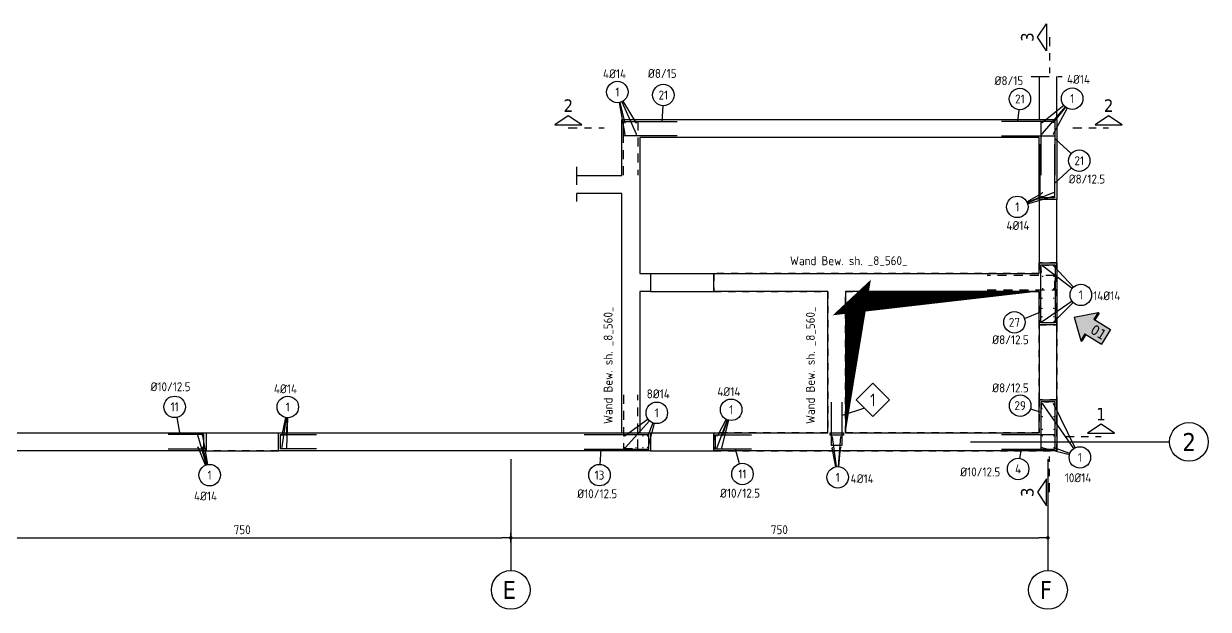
# Model space of a CAD drawing. Extents: x -4 to 83.9, y -5.7 to 50.5.
# Drawn here: x 23.54 to 40.08, y 17.81 to 25.99 of the extents above; entities that cross this region are included whole.
import ezdxf
from ezdxf.enums import TextEntityAlignment as Align

# ---------------------------------------------------------------- set-up
doc = ezdxf.new("R2010")
doc.units = 0
doc.header["$LTSCALE"] = 0.5
for name, pattern in [('AUSGEZOGEN', [1000.01, 1000, 0.01]), ('DASHDOTSMALL', [1.05, 0.5, -0.25, 0.05, -0.25]), ('DOT', [0.175, 0.05, -0.125]), ('GESTRICHELT', [0.75, 0.5, -0.25]), ('HIDDEN', [0.375, 0.25, -0.125]), ('STRICHPUNKT2', [0.55, 0.25, -0.125, 0.05, -0.125])]:
    doc.linetypes.add(name, pattern=pattern)
for name, color, linetype in [('2.OG', 7, 'Continuous'), ('ACHSEN', 7, 'Continuous'), ('AFU', 7, 'Continuous'), ('BETON', 7, 'Continuous'), ('Brüstung 1.UG', 7, 'Continuous'), ('grau_dunkel', 7, 'Continuous'), ('grau_hell', 7, 'Continuous'), ('HBT', 7, 'Continuous'), ('HILFE', 7, 'Continuous'), ('index', 7, 'Continuous'), ('MASSE', 7, 'Continuous'), ('OBJEKT', 7, 'Continuous'), ('RND', 7, 'Continuous'), ('RND-1', 7, 'Continuous'), ('SCHNITTE', 7, 'Continuous'), ('SFP_Achsen', 7, 'Continuous'), ('TEXT', 7, 'Continuous')]:
    doc.layers.add(name, color=color, linetype=linetype)
doc.styles.add('helv', font='tahoma.ttf')
doc.styles.add('txt', font='isocp.shx')
doc.linetypes.add('AFU_50K', pattern='A,0.15,["/",Standard,S=0.2,R=0,X=-0.01,Y=-0.1],0.07,["/",Standard,S=0.2,R=0,X=-0.01,Y=-0.1],0.15', length=0.37)
doc.dimstyles.new('DOT_I', dxfattribs={"dimscale": 0.5, "dimtxt": 0.25, "dimasz": 0.25, "dimexe": 0.1, "dimexo": 0.3, "dimgap": 0.1, "dimtad": 1, "dimdec": 3, "dimzin": 3, "dimtxsty": 'txt', "dimblk": 'DOT', "dimblk1": 'DOT', "dimblk2": 'DOT', "dimsah": 1, "dimcen": 0.1, "dimse1": 1, "dimse2": 1, "dimazin": 0, "dimtfac": 1, "dimtdec": 4, "dimtix": 1, "dimtmove": 2, "dimatfit": 3, "dimfxl": 0, "dimtvp": 1, "dimtolj": 1, "dimtzin": 0, "dimarcsym": 0})

# ---------------------------------------------------------------- blocks, each defined once
blk = doc.blocks.new('SCHN-2')
at = {"layer": 'SCHNITTE', "color": 6, "linetype": 'Continuous'}
blk.add_lwpolyline([(0.378, 0.088), (0, 0.34), (-0.378, 0.088)], close=True, dxfattribs=at)
at = {"layer": 'SCHNITTE', "color": 1, "linetype": 'DASHDOTSMALL', "style": 'helv'}
blk.add_attdef('SCHN-2', text='', height=0.35, dxfattribs=at).set_placement((0, 0.45), align=Align.CENTER)
blk = doc.blocks.new('RND_HIN')
at = {"layer": 'RND', "color": 7, "linetype": 'Continuous'}
blk.add_circle((0, 0), 0.3, dxfattribs=at)
at = {"layer": 'RND', "color": 7, "linetype": 'Continuous', "style": 'txt'}
blk.add_attdef('POSI', text='', height=0.25, dxfattribs=at).set_placement((0, 0), align=Align.MIDDLE)
blk = doc.blocks.new('DOT')
at = {"layer": 'MASSE', "color": 7, "linetype": 'Continuous'}
for p, q in [((0, 0), (-1, 0)), ((0, 0.54), (0, -0.54))]:
    blk.add_line(p, q, dxfattribs=at)
at = {"layer": 'MASSE', "color": 7, "linetype": 'Continuous', "const_width": 0.2}
blk.add_lwpolyline([(-0.1, 0, 1), (0.1, 0, 1)], format="xyb", close=True, dxfattribs=at)
blk = doc.blocks.new('*D38')
at = {"layer": 'Defpoints', "color": 0, "linetype": 'AUSGEZOGEN', "transparency": 16777216}
for p in [(22.84, 18.809), (30.34, 18.809), (30.34, 18.809)]:
    blk.add_point(p, dxfattribs=at)
at = {"layer": 'MASSE', "color": 0, "linetype": 'AUSGEZOGEN', "lineweight": -2, "transparency": 16777216}
blk.add_line((22.965, 18.809), (30.215, 18.809), dxfattribs=at)
at = {"layer": 'MASSE', "color": 0, "linetype": 'AUSGEZOGEN', "lineweight": -2, "transparency": 16777216, "xscale": 0.125, "yscale": 0.125, "zscale": 0.125, "rotation": 180}
blk.add_blockref('DOT', (22.84, 18.809), dxfattribs=at)
at = {"layer": 'MASSE', "color": 0, "linetype": 'AUSGEZOGEN', "lineweight": -2, "transparency": 16777216, "xscale": 0.125, "yscale": 0.125, "zscale": 0.125}
blk.add_blockref('DOT', (30.34, 18.809), dxfattribs=at)
at = {"layer": 'MASSE', "color": 0, "linetype": 'AUSGEZOGEN', "transparency": 16777216, "insert": (26.59, 18.922), "char_height": 0.125, "attachment_point": 5, "style": 'txt'}
blk.add_mtext('\\A1;750', dxfattribs=at)
blk = doc.blocks.new('*D39')
at = {"layer": 'Defpoints', "color": 0, "linetype": 'AUSGEZOGEN', "transparency": 16777216}
for p in [(30.34, 18.809), (37.84, 18.809), (37.84, 18.809)]:
    blk.add_point(p, dxfattribs=at)
at = {"layer": 'MASSE', "color": 0, "linetype": 'AUSGEZOGEN', "lineweight": -2, "transparency": 16777216}
blk.add_line((30.465, 18.809), (37.715, 18.809), dxfattribs=at)
at = {"layer": 'MASSE', "color": 0, "linetype": 'AUSGEZOGEN', "lineweight": -2, "transparency": 16777216, "xscale": 0.125, "yscale": 0.125, "zscale": 0.125, "rotation": 180}
blk.add_blockref('DOT', (30.34, 18.809), dxfattribs=at)
at = {"layer": 'MASSE', "color": 0, "linetype": 'AUSGEZOGEN', "lineweight": -2, "transparency": 16777216, "xscale": 0.125, "yscale": 0.125, "zscale": 0.125}
blk.add_blockref('DOT', (37.84, 18.809), dxfattribs=at)
at = {"layer": 'MASSE', "color": 0, "linetype": 'AUSGEZOGEN', "transparency": 16777216, "insert": (34.09, 18.922), "char_height": 0.125, "attachment_point": 5, "style": 'txt'}
blk.add_mtext('\\A1;750', dxfattribs=at)
blk = doc.blocks.new('hin_ind5')
at = {"layer": 'grau_hell', "linetype": 'AUSGEZOGEN'}
h = blk.add_hatch(color=9, dxfattribs=at)
h.dxf.hatch_style = 2
h.paths.add_polyline_path([(0, 0), (0.619, -0.577), (0.619, -0.3), (1.306, -0.3), (1.306, 0.3), (0.619, 0.3), (0.619, 0.577)])
h.paths.add_polyline_path([(0.34, -0.274), (1.311, -0.274), (1.311, 0.274), (0.34, 0.274)], flags=9)
at = {"layer": 'OBJEKT', "linetype": 'AUSGEZOGEN'}
for points in [[(0.619, 0.3), (0.66, 0.3), (0.66, 0.577), (0.619, 0.577)], [(0.619, -0.577), (0.66, -0.577), (0.66, -0.3), (0.619, -0.3)]]:
    blk.add_hatch(color=1, dxfattribs=at).paths.add_polyline_path(points)
at = {"layer": 'OBJEKT', "color": 1, "linetype": 'AUSGEZOGEN'}
for p, q in [((0, 0), (0.619, 0.577)), ((0.619, 0.577), (0.619, 0.3)), ((0.619, 0.577), (0.66, 0.577)), ((0.66, 0.577), (0.66, 0.3)), ((0, 0), (0.619, -0.577)), ((0.619, 0.3), (1.306, 0.3)), ((1.306, 0.3), (1.306, -0.3)), ((0.619, -0.3), (0.619, -0.577)), ((0.619, -0.3), (1.306, -0.3)), ((0.66, -0.3), (0.66, -0.577))]:
    blk.add_line(p, q, dxfattribs=at)
at = {"layer": 'OBJEKT', "color": 7, "linetype": 'AUSGEZOGEN'}
blk.add_line((0.619, -0.577), (0.66, -0.577), dxfattribs=at)
at = {"layer": 'index', "color": 1, "linetype": 'Continuous', "style": 'helv'}
blk.add_attdef('INDEX', text='', height=0.35, rotation=360, dxfattribs=at).set_placement((1.259, 0), align=Align.MIDDLE_RIGHT)

msp = doc.modelspace()

# ---------------------------------------------------------------- linework, layer by layer
at = {"layer": '2.OG', "color": 7, "linetype": 'DOT', "lineweight": -2}
for p, q in [((31.8905, 23.8683), (31.8905, 24.6483)), ((31.8905, 24.6483), (37.9655, 24.6483)), ((37.9655, 24.6483), (37.9655, 23.533)), ((37.7155, 24.3983), (32.1405, 24.3983)), ((32.1405, 24.3983), (32.1405, 22.4983)), ((37.7155, 23.533), (37.7155, 24.3983)), ((31.2588, 23.8683), (31.8905, 23.8683)), ((31.8905, 23.6183), (31.2588, 23.6183)), ((31.8905, 20.2733), (31.8905, 23.6183)), ((37.9655, 23.533), (37.7155, 23.533)), ((32.1405, 22.4983), (32.2905, 22.4983)), ((32.2905, 22.4983), (32.2905, 22.2483)), ((33.1755, 22.4983), (33.1755, 22.2483)), ((37.7155, 22.4983), (33.1755, 22.4983)), ((37.9655, 22.648), (37.7155, 22.648)), ((37.7155, 22.648), (37.7155, 22.4983)), ((37.9655, 21.7833), (37.9655, 22.648)), ((32.2905, 22.2483), (32.1405, 22.2483)), ((32.1405, 22.2483), (32.1405, 20.2733)), ((33.1755, 22.2483), (34.7655, 22.2483)), ((34.7655, 22.2483), (34.7655, 20.2733)), ((35.0155, 20.2733), (35.0155, 22.2483)), ((35.0155, 22.2483), (37.7155, 22.2483)), ((37.7155, 22.2483), (37.7155, 21.7833)), ((37.7155, 21.7833), (37.9655, 21.7833)), ((37.9655, 20.7333), (37.7155, 20.7333)), ((37.7155, 20.7333), (37.7155, 20.2733)), ((37.9655, 20.0233), (37.9655, 20.7333)), ((21.0155, 20.2733), (31.8905, 20.2733)), ((32.1405, 20.2733), (32.2905, 20.2733)), ((32.2905, 20.2733), (32.2905, 20.0233)), ((34.7655, 20.2733), (33.1755, 20.2733)), ((33.1755, 20.2733), (33.1755, 20.0233)), ((37.7155, 20.2733), (35.0155, 20.2733)), ((32.2905, 20.0233), (16.7105, 20.0233)), ((33.1755, 20.0233), (37.9655, 20.0233))]:
    msp.add_line(p, q, dxfattribs=at)
at = {"layer": 'ACHSEN', "color": 140, "linetype": 'AUSGEZOGEN'}
for p, q in [((36.7566, 20.1483), (39.5384, 20.1483)), ((30.3405, 19.9082), (30.3405, 18.3513)), ((37.8405, 19.9082), (37.8405, 18.3513))]:
    msp.add_line(p, q, dxfattribs=at)
at = {"layer": 'AFU', "color": 8, "linetype": 'AFU_50K'}
msp.add_line((31.8905, 20.2733), (32.1405, 20.2733), dxfattribs=at)
at = {"layer": 'BETON', "color": 6, "linetype": 'AUSGEZOGEN', "lineweight": -2}
for p, q in [((31.8905, 23.8683), (31.8905, 24.6483)), ((31.8905, 24.6483), (37.9655, 24.6483)), ((37.9655, 24.6483), (37.9655, 23.533)), ((37.7155, 24.3983), (32.1405, 24.3983)), ((32.1405, 24.3983), (32.1405, 22.4983)), ((37.7155, 23.533), (37.7155, 24.3983)), ((31.2588, 23.8683), (31.8905, 23.8683)), ((31.8905, 23.6183), (31.2588, 23.6183)), ((31.8905, 20.2733), (31.8905, 23.6183)), ((37.9655, 23.533), (37.7155, 23.533)), ((32.1405, 22.4983), (32.2905, 22.4983)), ((32.2905, 22.4983), (32.2905, 22.2483)), ((33.1755, 22.4983), (37.7155, 22.4983)), ((33.1755, 22.2483), (33.1755, 22.4983)), ((37.7155, 22.4983), (37.7155, 22.648)), ((37.7155, 22.648), (37.9655, 22.648)), ((37.9655, 22.648), (37.9655, 21.7833)), ((32.2905, 22.2483), (32.1405, 22.2483)), ((32.1405, 22.2483), (32.1405, 20.2733)), ((34.7655, 22.2483), (33.1755, 22.2483)), ((34.7655, 20.2733), (34.7655, 22.2483)), ((37.7155, 22.2483), (35.0155, 22.2483)), ((35.0155, 22.2483), (35.0155, 20.2733)), ((37.7155, 21.7833), (37.7155, 22.2483)), ((37.9655, 21.7833), (37.7155, 21.7833)), ((37.7155, 20.2733), (37.7155, 20.7333)), ((37.7155, 20.7333), (37.9655, 20.7333)), ((37.9655, 20.7333), (37.9655, 20.0233)), ((21.0155, 20.2733), (26.0855, 20.2733)), ((26.0855, 20.2733), (26.0855, 20.0233)), ((27.0955, 20.2733), (31.8905, 20.2733)), ((27.0955, 20.0233), (27.0955, 20.2733)), ((32.1405, 20.2733), (32.2905, 20.2733)), ((32.2905, 20.2733), (32.2905, 20.0233)), ((33.1755, 20.0233), (33.1755, 20.2733)), ((33.1755, 20.2733), (34.7655, 20.2733)), ((35.0155, 20.2733), (37.7155, 20.2733)), ((26.0855, 20.0233), (16.8355, 20.0233)), ((32.2905, 20.0233), (27.0955, 20.0233)), ((37.9655, 20.0233), (33.1755, 20.0233))]:
    msp.add_line(p, q, dxfattribs=at)
at = {"layer": 'Brüstung 1.UG', "color": 102, "linetype": 'DOT'}
for p, q in [((37.7155, 20.7333), (37.7155, 21.7833)), ((37.9655, 21.7833), (37.9655, 20.7333))]:
    msp.add_line(p, q, dxfattribs=at)
at = {"layer": 'grau_dunkel', "color": 21}
msp.add_lwpolyline([(37.7155, 22.2483, 0, 0.31, 0), (35.0244, 22.0936, 0, 0, 0), (35.1759, 22.2352, 0.3221, 0, 0), (35.0155, 20.2733, 0, 0, 0)], format="xyseb", dxfattribs=at)
at = {"layer": 'HBT', "color": 1, "linetype": 'Continuous'}
msp.add_lwpolyline([(35.163, 20.7355), (35.3963, 20.9689), (35.6297, 20.7355), (35.3963, 20.5022)], close=True, dxfattribs=at)
at = {"layer": 'HBT', "color": 1, "linetype": 'AUSGEZOGEN'}
msp.add_lwpolyline([(34.8135, 20.7033), (34.8135, 20.2733), (34.8135, 20.1033), (34.9675, 20.1033), (34.9675, 20.2733), (34.9675, 20.7033)], dxfattribs=at)
at = {"layer": 'HBT', "color": 102, "linetype": 'AUSGEZOGEN'}
msp.add_lwpolyline([(34.7975, 20.2733), (34.9835, 20.2733), (34.9835, 20.2433), (34.7975, 20.2433)], close=True, dxfattribs=at)
at = {"layer": 'HILFE', "color": 102, "linetype": 'GESTRICHELT'}
for p, q in [((37.6052, 25.2494), (38.0379, 25.2494)), ((31.2588, 23.9889), (31.2588, 23.5033))]:
    msp.add_line(p, q, dxfattribs=at)
at = {"layer": 'HILFE', "color": 102, "linetype": 'AUSGEZOGEN'}
msp.add_line((35.2796, 20.6188), (34.9675, 20.5156), dxfattribs=at)
at = {"layer": 'OBJEKT', "color": 7, "linetype": 'AUSGEZOGEN'}
for p, q in [((37.7155, 25.2494), (37.7155, 24.6483)), ((37.9655, 24.6483), (37.9655, 25.2494)), ((37.7155, 23.533), (37.7155, 22.648)), ((37.9655, 22.648), (37.9655, 23.533)), ((32.2905, 22.4983), (33.1755, 22.4983)), ((32.2905, 22.2483), (33.1755, 22.2483)), ((37.7155, 21.7833), (37.7155, 20.7333)), ((37.9655, 20.7333), (37.9655, 21.7833)), ((26.0855, 20.2733), (27.0955, 20.2733)), ((32.2905, 20.2733), (33.1755, 20.2733)), ((26.0855, 20.0233), (27.0955, 20.0233)), ((32.2905, 20.0233), (33.1755, 20.0233))]:
    msp.add_line(p, q, dxfattribs=at)
at = {"layer": 'RND', "color": 102, "linetype": 'AUSGEZOGEN'}
for p, q in [((31.8544, 24.8863), (31.9329, 24.4388)), ((31.8636, 24.8882), (31.9329, 24.6002)), ((31.89, 24.8972), (32.0916, 24.4488)), ((31.9062, 24.9058), (32.0916, 24.6002)), ((32.4617, 24.8418), (32.4494, 24.6233)), ((38.0619, 24.8473), (37.7603, 24.604)), ((38.0811, 24.8275), (37.7603, 24.4526)), ((38.0848, 24.8245), (37.9159, 24.614)), ((37.4331, 24.7875), (37.4157, 24.6233)), ((38.1076, 24.8093), (37.9159, 24.4526)), ((38.166, 24.1753), (37.9404, 24.379)), ((38.167, 23.9731), (37.9332, 23.7575)), ((37.5437, 23.5027), (37.7603, 23.6224)), ((37.5504, 23.4892), (37.7603, 23.579)), ((37.5517, 23.4861), (37.9159, 23.6324)), ((37.5563, 23.4727), (37.9159, 23.579)), ((38.1799, 22.2912), (37.7667, 22.6033)), ((38.197, 22.3102), (37.9223, 22.6033)), ((38.1764, 22.1152), (37.7583, 21.8247)), ((38.1934, 22.0949), (37.9223, 21.8247)), ((37.5116, 21.8735), (37.7405, 21.9646)), ((38.2005, 20.0547), (37.7652, 20.6823)), ((38.2201, 20.0663), (37.919, 20.6823)), ((37.5952, 20.6084), (37.7405, 20.5611)), ((25.6753, 20.4902), (25.7203, 20.2536)), ((27.1964, 20.4888), (27.1456, 20.2432)), ((27.2052, 20.4873), (27.1456, 20.0777)), ((27.2187, 20.4859), (27.2055, 20.2382)), ((27.2225, 20.4858), (27.2105, 20.0677)), ((32.2575, 20.4653), (31.9386, 20.2322)), ((32.2781, 20.4425), (31.9386, 20.0667)), ((32.3246, 20.4138), (32.2546, 20.2322)), ((32.3416, 20.4084), (32.2546, 20.0667)), ((33.3637, 20.4566), (33.2152, 20.0667)), ((33.3472, 20.464), (33.2252, 20.2322)), ((33.3795, 20.4516), (33.2802, 20.0667)), ((33.3677, 20.4551), (33.2902, 20.2322)), ((26.0926, 19.8277), (25.9698, 20.2432)), ((26.1097, 19.8317), (26.0397, 20.2382)), ((34.8863, 19.8023), (34.8344, 20.2175)), ((34.9165, 19.803), (34.9492, 20.2225)), ((26.078, 19.8226), (25.9748, 20.0727)), ((26.0994, 19.8296), (26.0397, 20.0727)), ((31.5876, 19.834), (31.6002, 20.0483)), ((33.5345, 19.8436), (33.4777, 20.0483)), ((34.8776, 19.801), (34.8294, 20.0617)), ((34.9191, 19.8028), (34.9442, 20.0667)), ((37.4488, 19.9185), (37.4705, 20.0483)), ((38.1406, 19.9685), (37.7552, 20.0667)), ((38.1457, 19.9846), (37.929, 20.0667))]:
    msp.add_line(p, q, dxfattribs=at)
at = {"layer": 'RND', "color": 7, "linetype": 'HIDDEN'}
for points in [[(31.9155, 23.8733), (31.9155, 24.6233), (32.1155, 24.6233), (32.1155, 23.8733)], [(36.9937, 22.273), (37.9375, 22.273), (37.9375, 22.473), (36.9937, 22.473)], [(31.9155, 20.8054), (31.9155, 20.0554), (32.1155, 20.0554), (32.1155, 20.8054)]]:
    msp.add_lwpolyline(points, dxfattribs=at)
at = {"layer": 'RND', "color": 7, "linetype": 'AUSGEZOGEN', "const_width": 0.01}
for points in [[(31.9329, 24.6002, 1), (31.9329, 24.6102, 1)], [(32.0916, 24.6002, 1), (32.0916, 24.6102, 1)], [(37.7603, 24.604, 1), (37.7603, 24.614, 1)], [(37.9159, 24.604, 1), (37.9159, 24.614, 1)], [(31.9329, 24.4388, 1), (31.9329, 24.4488, 1)], [(32.0916, 24.4388, 1), (32.0916, 24.4488, 1)], [(37.7603, 24.4426, 1), (37.7603, 24.4526, 1)], [(37.9159, 24.4426, 1), (37.9159, 24.4526, 1)], [(37.7603, 23.6224, 1), (37.7603, 23.6324, 1)], [(37.7603, 23.569, 1), (37.7603, 23.579, 1)], [(37.9159, 23.6224, 1), (37.9159, 23.6324, 1)], [(37.9159, 23.569, 1), (37.9159, 23.579, 1)], [(37.7667, 22.5983, 1), (37.7667, 22.6083, 1)], [(37.9223, 22.5983, 1), (37.9223, 22.6083, 1)], [(37.7667, 22.455, 1), (37.7667, 22.465, 1)], [(37.9223, 22.455, 1), (37.9223, 22.465, 1)], [(37.7583, 22.1502, 1), (37.7583, 22.1602, 1)], [(37.7667, 22.2843, 1), (37.7667, 22.2943, 1)], [(37.9223, 22.2843, 1), (37.9223, 22.2943, 1)], [(37.9223, 22.1502, 1), (37.9223, 22.1602, 1)], [(37.7583, 22.0069, 1), (37.7583, 22.0169, 1)], [(37.9223, 22.0069, 1), (37.9223, 22.0169, 1)], [(37.7583, 21.8897, 1), (37.7583, 21.8997, 1)], [(37.7583, 21.8197, 1), (37.7583, 21.8297, 1)], [(37.9223, 21.8897, 1), (37.9223, 21.8997, 1)], [(37.9223, 21.8197, 1), (37.9223, 21.8297, 1)], [(37.7552, 20.6823, 1), (37.7652, 20.6823, 1)], [(37.919, 20.6823, 1), (37.929, 20.6823, 1)], [(37.7552, 20.5014, 1), (37.7652, 20.5014, 1)], [(37.919, 20.5014, 1), (37.929, 20.5014, 1)], [(25.9648, 20.2382, 1), (25.9748, 20.2382, 1)], [(26.0297, 20.2382, 1), (26.0397, 20.2382, 1)], [(27.1406, 20.2382, 1), (27.1506, 20.2382, 1)], [(27.2055, 20.2382, 1), (27.2155, 20.2382, 1)], [(31.9286, 20.2322, 1), (31.9386, 20.2322, 1)], [(32.0843, 20.2322, 1), (32.0943, 20.2322, 1)], [(32.1797, 20.2322, 1), (32.1897, 20.2322, 1)], [(32.2446, 20.2322, 1), (32.2546, 20.2322, 1)], [(33.2152, 20.2322, 1), (33.2252, 20.2322, 1)], [(33.2802, 20.2322, 1), (33.2902, 20.2322, 1)], [(34.8244, 20.2175, 1), (34.8344, 20.2175, 1)], [(34.9442, 20.2175, 1), (34.9542, 20.2175, 1)], [(37.7552, 20.3223, 1), (37.7652, 20.3223, 1)], [(37.7552, 20.2322, 1), (37.7652, 20.2322, 1)], [(37.919, 20.3223, 1), (37.929, 20.3223, 1)], [(37.919, 20.2322, 1), (37.929, 20.2322, 1)], [(25.9648, 20.0727, 1), (25.9748, 20.0727, 1)], [(26.0297, 20.0727, 1), (26.0397, 20.0727, 1)], [(27.1406, 20.0727, 1), (27.1506, 20.0727, 1)], [(27.2055, 20.0727, 1), (27.2155, 20.0727, 1)], [(31.9286, 20.0667, 1), (31.9386, 20.0667, 1)], [(32.0843, 20.0667, 1), (32.0943, 20.0667, 1)], [(32.1797, 20.0667, 1), (32.1897, 20.0667, 1)], [(32.2446, 20.0667, 1), (32.2546, 20.0667, 1)], [(33.2152, 20.0667, 1), (33.2252, 20.0667, 1)], [(33.2802, 20.0667, 1), (33.2902, 20.0667, 1)], [(34.8244, 20.0667, 1), (34.8344, 20.0667, 1)], [(34.9442, 20.0667, 1), (34.9542, 20.0667, 1)], [(37.7552, 20.0667, 1), (37.7652, 20.0667, 1)], [(37.919, 20.0667, 1), (37.929, 20.0667, 1)]]:
    msp.add_lwpolyline(points, format="xyb", close=True, dxfattribs=at)
at = {"layer": 'RND', "color": 1, "linetype": 'AUSGEZOGEN'}
msp.add_lwpolyline([(37.75, 22.5135), (37.7405, 22.623), (37.9405, 22.623), (37.9405, 21.813), (37.7405, 21.813), (37.7405, 22.623), (37.85, 22.6135)], dxfattribs=at)
at = {"layer": 'RND-1', "color": 1, "linetype": 'AUSGEZOGEN'}
for points in [[(32.6655, 24.4233), (31.9155, 24.4233), (31.9155, 24.6233), (32.6655, 24.6233)], [(37.1905, 24.4233), (37.9405, 24.4233), (37.9405, 24.6233), (37.1905, 24.6233)], [(37.9404, 23.8733), (37.9404, 24.6233), (37.7404, 24.6233), (37.7404, 23.8733)], [(37.9332, 24.308), (37.9332, 23.558), (37.7332, 23.558), (37.7332, 24.308)], [(37.85, 20.6987), (37.7405, 20.7083), (37.7405, 20.0483), (37.9405, 20.0483), (37.9405, 20.7083), (37.7405, 20.7083), (37.75, 20.5987)], [(25.5547, 20.0536), (26.0547, 20.0536), (26.0547, 20.2536), (25.5547, 20.2536)], [(27.6262, 20.0536), (27.1262, 20.0536), (27.1262, 20.2536), (27.6262, 20.2536)], [(31.3655, 20.0483), (32.2655, 20.0483), (32.2655, 20.2483), (31.3655, 20.2483)], [(33.7005, 20.0483), (33.2005, 20.0483), (33.2005, 20.2483), (33.7005, 20.2483)], [(37.1905, 20.0483), (37.9405, 20.0483), (37.9405, 20.2483), (37.1905, 20.2483)]]:
    msp.add_lwpolyline(points, dxfattribs=at)
at = {"layer": 'SCHNITTE', "color": 6, "linetype": 'STRICHPUNKT2'}
for p, q in [((37.8639, 25.7993), (37.8639, 25.2993)), ((31.1435, 24.5317), (31.6435, 24.5317)), ((38.1878, 24.5317), (38.6878, 24.5317)), ((38.0812, 20.2238), (38.5812, 20.2238)), ((37.8639, 19.4449), (37.8639, 19.9449))]:
    msp.add_line(p, q, dxfattribs=at)
at = {"layer": 'SFP_Achsen', "color": 7, "linetype": 'AUSGEZOGEN'}
for centre in [(39.8088, 20.1483), (30.3405, 18.0808), (37.8405, 18.0808)]:
    msp.add_circle(centre, 0.2705, dxfattribs=at)

# ---------------------------------------------------------------- block references
at = {"layer": 'index', "color": 7, "linetype": 'AUSGEZOGEN', "xscale": 0.4, "yscale": 0.4, "zscale": 0.4, "rotation": 328.3174367362764}
msp.add_blockref('hin_ind5', (38.2079, 21.89), dxfattribs=at).add_auto_attribs({'INDEX': '01'})
at = {"layer": 'RND', "color": 7, "linetype": 'AUSGEZOGEN', "xscale": 0.5, "yscale": 0.5, "zscale": 0.5}
for p, values in [((31.8284, 25.034), {'POSI': '1'}), ((32.4702, 24.9916), {'POSI': '21'}), ((37.4489, 24.9367), {'POSI': '21'}), ((38.1787, 24.9415), {'POSI': '1'}), ((38.2773, 24.0748), {'POSI': '21'}), ((37.4125, 23.4301), {'POSI': '1'}), ((38.2996, 22.2008), {'POSI': '1'}), ((37.3723, 21.818), {'POSI': '27'}), ((25.6472, 20.6375), {'POSI': '11'}), ((27.2268, 20.6357), {'POSI': '1'}), ((32.3786, 20.5538), {'POSI': '1'}), ((33.417, 20.5968), {'POSI': '1'}), ((37.4525, 20.6548), {'POSI': '29'}), ((38.286, 19.9315), {'POSI': '1'}), ((33.5746, 19.6991), {'POSI': '11'}), ((37.424, 19.7706), {'POSI': '4'}), ((26.1352, 19.6839), {'POSI': '1'}), ((31.5788, 19.6842), {'POSI': '13'}), ((34.9049, 19.6535), {'POSI': '1'})]:
    msp.add_blockref('RND_HIN', p, dxfattribs=at).add_auto_attribs(values)
at = {"layer": 'SCHNITTE', "color": 6, "linetype": 'STRICHPUNKT2'}
ref = msp.add_blockref('SCHN-2', (37.8639, 25.7993), dxfattribs=dict(at, xscale=-0.5, yscale=0.5, zscale=0.5, rotation=90))
ref.add_attrib('SCHN-2', '3', dxfattribs={"color": 1, "linetype": 'DASHDOTSMALL', "height": 0.175, "rotation": 90, "style": 'helv'}).set_placement((37.639, 25.8015), align=Align.CENTER)
at = {"layer": 'SCHNITTE', "color": 6, "linetype": 'STRICHPUNKT2', "xscale": 0.5, "yscale": 0.5, "zscale": 0.5}
for p, values in [((31.1435, 24.5317), {'SCHN-2': '2'}), ((38.6878, 24.5317), {'SCHN-2': '2'}), ((38.5812, 20.2238), {'SCHN-2': '1'})]:
    msp.add_blockref('SCHN-2', p, dxfattribs=at).add_auto_attribs(values)
at = {"layer": 'SCHNITTE', "color": 6, "linetype": 'STRICHPUNKT2', "xscale": 0.5, "yscale": 0.5, "zscale": 0.5, "rotation": 90}
msp.add_blockref('SCHN-2', (37.8639, 19.4449), dxfattribs=at).add_auto_attribs({'SCHN-2': '3'})

# ---------------------------------------------------------------- texts
at = {"layer": 'HBT', "color": 1, "linetype": 'Continuous', "style": 'txt'}
msp.add_attdef('1', text='?', height=0.175, dxfattribs=at).set_placement((35.3963, 20.6475), align=Align.CENTER)
at = {"layer": 'SFP_Achsen', "color": 6, "linetype": 'AUSGEZOGEN', "style": 'helv'}
for s, p in [('2', (39.7182, 20.0221)), ('E', (30.2264, 17.9564)), ('F', (37.7264, 17.9564))]:
    msp.add_text(s, height=0.25, dxfattribs=at).set_placement(p)
at = {"layer": 'TEXT', "color": 7, "linetype": 'AUSGEZOGEN', "style": 'txt'}
for s, p in [('4%%C14', (31.6276, 25.2266)), ('%%C8/15', (32.2547, 25.2309)), ('%%C8/15', (37.094, 25.1304)), ('4%%C14', (38.1053, 25.1487)), ('%%C8/12.5', (38.1291, 23.756)), ('4%%C14', (37.2607, 23.1073)), ('Wand Bew. sh. _8_560_', (34.2387, 22.6159)), ('14%%C14', (38.4719, 22.1263)), ('%%C8/12.5', (37.0617, 21.5121)), ('%%C10/12.5', (25.31, 20.8555)), ('4%%C14', (27.0326, 20.8268)), ('8%%C14', (32.2382, 20.7566)), ('4%%C14', (33.2237, 20.7875)), ('%%C8/12.5', (37.0613, 20.84)), ('4%%C14', (35.0852, 19.5716)), ('%%C10/12.5', (36.6157, 19.6662)), ('10%%C14', (38.0758, 19.5846)), ('4%%C14', (25.9168, 19.3291)), ('%%C10/12.5', (31.2677, 19.3615)), ('%%C10/12.5', (33.2619, 19.3695))]:
    msp.add_text(s, height=0.125, dxfattribs=at).set_placement(p)
for p in [(31.7615, 20.398), (34.5858, 20.398)]:
    msp.add_text('Wand Bew. sh. _8_560_', height=0.125, rotation=90, dxfattribs=at).set_placement(p)

# ---------------------------------------------------------------- dimensions: what is measured, and where the dimension line sits
at = {"layer": 'MASSE', "color": 7, "linetype": 'AUSGEZOGEN'}
for base, p1, p2, picture, middle in [((30.3405, 18.8095), (22.8405, 18.8095), (30.3405, 18.8095), '*D38', (26.5905, 18.922)), ((37.8405, 18.8095), (30.3405, 18.8095), (37.8405, 18.8095), '*D39', (34.0905, 18.922))]:
    dim = msp.add_linear_dim(base=base, p1=p1, p2=p2, dimstyle='DOT_I', override={"dimdec": 0, "dimlfac": 100}, dxfattribs=at)
    dim.commit()
    dim.dimension.update_dxf_attribs({"geometry": picture, "text_midpoint": middle})

doc.saveas('drawing.dxf')
